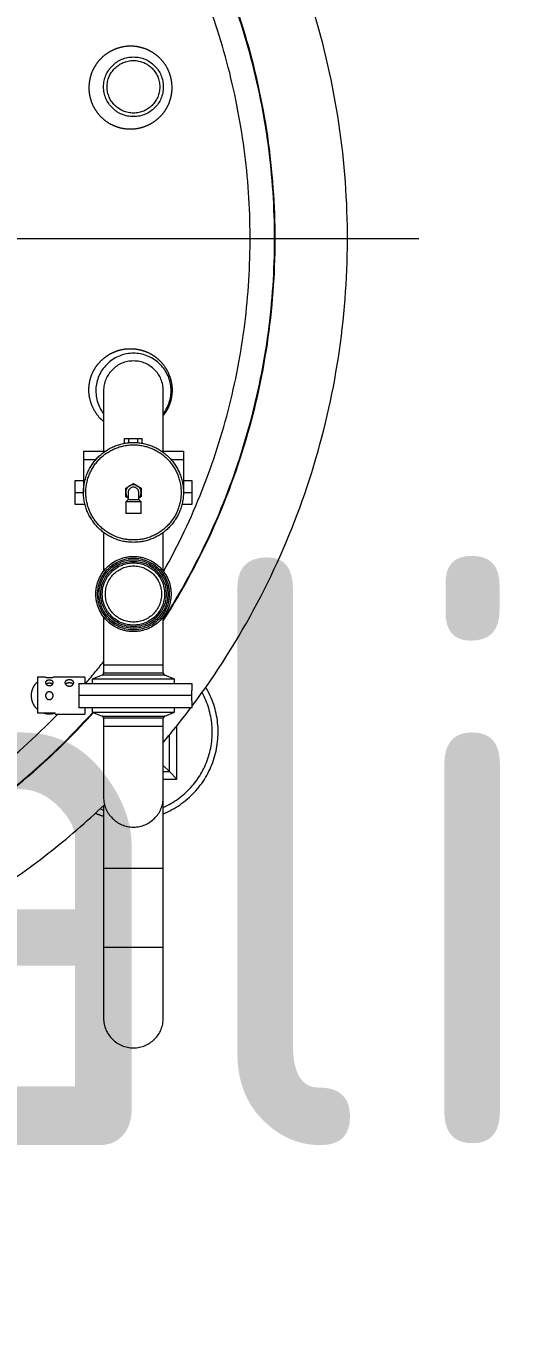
# Model space of a CAD drawing. Extents: x -681219 to -550379, y -242630 to -158199.
# Drawn here: x -644964 to -644548, y -206138 to -205033 of the extents above; entities that cross this region are included whole.
import ezdxf
from ezdxf.lldxf.tags import DXFTag

# ---------------------------------------------------------------- set-up
doc = ezdxf.new("R2010")
doc.units = 0
doc.header["$LTSCALE"] = 1000
doc.linetypes.add('DASHED2', pattern=[9.525, 6.35, -3.175])
doc.layers.get('0').update_dxf_attribs({"linetype": 'CONTINUOUS'})
doc.layers.add('future', color=4, linetype='DASHED2', lineweight=0)
doc.layers.add('text1', color=7, linetype='CONTINUOUS', lineweight=0)
doc.styles.add('ISOCP', font='isocp.shx', dxfattribs={"bigfont": 'gbcbig.shx'})
tags = doc.linetypes.add('CENTER2', pattern=[28.575, 19.05, -3.175, 3.175, -3.175]).pattern_tags.tags
tags[10:11] = [DXFTag(74, 4), DXFTag(75, 0), DXFTag(340, '0'), DXFTag(46, 0.0), DXFTag(50, 0.0), DXFTag(44, 0.0), DXFTag(45, 0.0)]
tags[8:9] = [DXFTag(74, 4), DXFTag(75, 0), DXFTag(340, '0'), DXFTag(46, 0.0), DXFTag(50, 0.0), DXFTag(44, 0.0), DXFTag(45, 0.0)]
tags[6:7] = [DXFTag(74, 4), DXFTag(75, 0), DXFTag(340, '0'), DXFTag(46, 0.0), DXFTag(50, 0.0), DXFTag(44, 0.0), DXFTag(45, 0.0)]
tags[4:5] = [DXFTag(74, 4), DXFTag(75, 0), DXFTag(340, '0'), DXFTag(46, 0.0), DXFTag(50, 0.0), DXFTag(44, 0.0), DXFTag(45, 0.0)]

# ---------------------------------------------------------------- blocks, each defined once
blk = doc.blocks.new('Oil tank 1000l-V')
at = {"color": 8, "linetype": 'CENTER2'}
blk.add_line((725.8, 0), (-1057.7, 0), dxfattribs=at)
for p, q in [((457.6, -129.4), (457.6, -180.9)), ((508.4, -180.9), (508.4, -129.4)), ((475.5, -169.9), (479.2, -169.9)), ((475.5, -174.1), (475.5, -169.9)), ((479.2, -173.6), (479.2, -169.9)), ((479.2, -169.9), (486.7, -169.9)), ((486.7, -169.9), (490.5, -169.9)), ((486.7, -173.6), (486.7, -169.9)), ((490.5, -174.1), (490.5, -169.9)), ((440.5, -180.9), (458.9, -180.9)), ((440.5, -180.9), (440.5, -187.9)), ((507.1, -180.9), (525.5, -180.9)), ((525.5, -180.9), (525.5, -187.9)), ((440.5, -187.9), (440.5, -215.9)), ((440.5, -187.9), (451, -187.9)), ((514.9, -187.9), (525.5, -187.9)), ((525.5, -187.9), (525.5, -215.9)), ((433, -205.9), (433, -215.9)), ((440.5, -205.9), (433, -205.9)), ((479.7, -210.3), (483, -208.4)), ((483, -208.4), (486.2, -210.3)), ((533, -205.9), (525.5, -205.9)), ((533, -215.9), (533, -205.9)), ((433, -215.9), (433, -225.9)), ((433, -215.9), (440.5, -215.9)), ((476.5, -212.2), (479.7, -210.3)), ((476.5, -215.9), (476.5, -212.2)), ((476.5, -219.7), (476.5, -215.9)), ((478.5, -220.8), (476.5, -219.7)), ((478.5, -215.9), (478.5, -221.9)), ((486.2, -210.3), (489.5, -212.2)), ((487.5, -221.9), (487.5, -215.9)), ((489.5, -219.7), (487.5, -220.8)), ((489.5, -212.2), (489.5, -215.9)), ((489.5, -215.9), (489.5, -219.7)), ((525.5, -215.9), (533, -215.9)), ((533, -225.9), (533, -215.9)), ((433, -225.9), (441.7, -225.9)), ((478.5, -221.9), (476.5, -223.9)), ((476.5, -223.9), (476.5, -233.9)), ((489.5, -223.9), (476.5, -223.9)), ((478.5, -221.9), (487.5, -221.9)), ((489.5, -223.9), (487.5, -221.9)), ((489.5, -233.9), (489.5, -223.9)), ((524.3, -225.9), (533, -225.9)), ((489.5, -233.9), (476.5, -233.9)), ((457.6, -250), (457.6, -282.9)), ((508.4, -282.9), (508.4, -250)), ((457.6, -321.9), (457.6, -362.9)), ((508.4, -362.9), (508.4, -321.9)), ((457.6, -362.9), (457.6, -369.6)), ((483, -362.9), (457.6, -362.9)), ((508.4, -362.9), (457.6, -362.9)), ((508.4, -362.9), (483, -362.9)), ((508.4, -369.6), (508.4, -362.9)), ((408.2, -373.2), (401.5, -373.2)), ((401.5, -373.2), (401.5, -403.4)), ((441.5, -373.2), (414.7, -373.2)), ((441.5, -373.2), (441.5, -378.7)), ((456.3, -371.4), (448, -374.9)), ((448, -374.9), (448, -378.9)), ((483, -374.9), (448, -374.9)), ((483, -371.4), (456.3, -371.4)), ((457.6, -369.6), (483, -369.6)), ((483, -369.6), (508.4, -369.6)), ((509.6, -371.4), (483, -371.4)), ((518, -374.9), (483, -374.9)), ((518, -374.9), (509.6, -371.4)), ((518, -378.9), (518, -374.9)), ((436.5, -378.7), (441.5, -378.7)), ((436.5, -378.7), (436.5, -378.9)), ((436.5, -378.9), (436.5, -388.9)), ((533, -378.9), (436.5, -378.9)), ((533, -382.7), (533, -378.9)), ((436.5, -388.9), (436.5, -398.9)), ((532.6, -388.9), (436.5, -388.9)), ((533, -398.9), (533, -395.1)), ((401.5, -403.4), (416.5, -403.4)), ((416.5, -404.6), (416.5, -403.4)), ((416.5, -404.6), (441.5, -404.6)), ((436.5, -398.9), (436.5, -399.2)), ((436.5, -398.9), (533, -398.9)), ((441.5, -399.2), (436.5, -399.2)), ((441.5, -399.2), (441.5, -404.6)), ((448, -398.9), (448, -402.9)), ((448, -402.9), (456.3, -406.4)), ((448, -402.9), (518, -402.9)), ((456.3, -406.4), (509.6, -406.4)), ((457.6, -408.2), (457.6, -414.9)), ((508.4, -408.2), (457.6, -408.2)), ((508.4, -414.9), (508.4, -408.2)), ((509.6, -406.4), (518, -402.9)), ((518, -402.9), (518, -398.9)), ((457.6, -414.9), (457.6, -475.4)), ((457.6, -414.9), (508.4, -414.9)), ((508.4, -475.4), (508.4, -414.9)), ((520, -460), (520, -414.5)), ((513.6, -453.6), (513.6, -422.4)), ((508.4, -448.4), (513.6, -453.6)), ((508.4, -453.6), (513.6, -453.6)), ((508.4, -460), (520, -460)), ((513.6, -453.6), (520, -460)), ((520, -460), (513.6, -453.6)), ((457.6, -482.6), (457.6, -535.9)), ((508.4, -535.9), (508.4, -475.4)), ((457.6, -535.9), (457.6, -602.9)), ((457.6, -535.9), (508.4, -535.9)), ((508.4, -602.9), (508.4, -535.9)), ((457.6, -602.9), (457.6, -663.4)), ((457.6, -602.9), (508.4, -602.9)), ((508.4, -663.4), (508.4, -602.9))]:
    blk.add_line(p, q)
at = {"flags": 128}
blk.add_lwpolyline([(454.7, -485.3), (456, -485.8), (457.6, -486.3)], dxfattribs=at)
for centre, radius in [((483, 129.4), 25.4), ((483, 129.4), 22.4), ((483, -215.9), 42.5), ((483, -215.9), 40.5), ((483, -302.4), 32), ((483, -302.4), 30.5), ((483, -302.4), 29.2), ((483, -302.4), 27.8), ((483, -302.4), 26.5), ((483, -302.4), 23.9)]:
    blk.add_circle(centre, radius)
for centre, radius, start, end in [((0, 0), 665, 323.2686, 173.2058), ((0, 0), 603.5, 327.3873, 171.961), ((0, 0), 603, 327.4643, 90), ((0, 0), 582.2, 330.881, 90), ((483, -129.4), 32, 322.5373, 217.4627), ((0, 0), 582.2, 190.7152, 315.9799), ((483, -129.4), 25.4, 0, 180), ((0, 0), 603, 190.5688, 318.0476), ((483, -215.9), 6.5, 0, 226.1869), ((483, -215.9), 4.5, 90, 180), ((483, -215.9), 4.5, 0, 90), ((483, -215.9), 6.5, 313.8131, 0), ((0, 0), 582.2, 319.4002, 321.8), ((411.5, -357.7), 15.9, 258.1738, 281.6713), ((455.6, -369.6), 2, 292.6199, 0), ((510.4, -369.6), 2, 180, 247.3801), ((411.5, -388.9), 15.5, 130.1778, 229.8222), ((480, -420), 75, 292.2205, 30.6654), ((480, -420), 70, 293.9027, 28.8244), ((0, 0), 603.5, 270, 318.0649), ((411.5, -388.9), 15.5, 249.3932, 270), ((411.5, -388.9), 15.5, 270, 288.8191), ((455.6, -408.2), 2, 0, 67.3801), ((0, 0), 665, 319.8586, 323.1398), ((510.4, -408.2), 2, 112.6199, 180), ((0, 0), 665, 270, 313.5737), ((483, -475.4), 25.4, 180, 0), ((480, -420), 75, 246.9627, 252.5928), ((483, -663.4), 25.4, 180, 0)]:
    blk.add_arc(centre, radius, start, end)
for points, knots in [([(467.2, 96.1), (466.2, 96.5), (463.3, 97.7), (458.9, 100.5), (454.4, 104.6), (450.7, 109.4), (447.8, 114.6), (446, 120.2), (445, 125.9), (445.1, 131.6), (446, 137.3), (447.8, 142.7), (450.6, 147.8), (454.1, 152.4), (458.4, 156.4), (463.4, 159.7), (469, 162.2), (474.9, 163.7), (481.1, 164.2), (487.3, 163.5), (492.6, 162), (497, 160), (501, 157.6), (505.1, 154.3), (509, 150), (512.1, 145), (514.3, 139.6), (515.6, 133.9), (516, 128.1), (515.4, 122.3), (513.9, 116.7), (511.5, 111.5), (508.2, 106.6), (504.1, 102.4), (499.4, 98.8), (494.1, 96.1), (488.3, 94.2), (482.2, 93.4), (476.6, 93.6), (471.5, 94.5), (468.6, 95.5), (467.2, 96.1)], [0, 0, 0, 0, 0.014754, 0.042367, 0.069974, 0.096533, 0.123088, 0.14872, 0.174353, 0.199661, 0.224972, 0.250676, 0.276384, 0.302988, 0.329595, 0.357188, 0.384782, 0.413008, 0.441232, 0.469454, 0.497672, 0.516103, 0.534534, 0.560566, 0.586594, 0.612621, 0.638646, 0.664303, 0.68996, 0.715549, 0.74114, 0.767138, 0.793141, 0.819891, 0.846645, 0.874238, 0.901834, 0.930032, 0.958229, 0.979115, 1, 1, 1, 1]), ([(457.6, -155.4), (456.7, -154.6), (454.2, -152.6), (451, -148.4), (448, -143), (446, -137.2), (445, -131.2), (445.1, -125.3), (446.1, -119.5), (448.1, -114), (450.9, -109), (454.5, -104.6), (458.7, -100.7), (463.6, -97.6), (468.9, -95.3), (474.6, -93.8), (480.6, -93.4), (485.9, -93.8), (490.4, -94.9), (494.8, -96.4), (499.6, -98.9), (504.5, -102.7), (508.6, -107.2), (511.9, -112.3), (514.3, -118), (515.7, -123.9), (516, -129.8), (515.3, -135.7), (513.7, -141.3), (511.4, -146.3), (509.3, -149.1), (508.4, -150.4)], [0, 0, 0, 0, 0.02103, 0.059199, 0.096564, 0.133921, 0.169874, 0.205822, 0.240496, 0.275171, 0.309357, 0.343548, 0.378223, 0.412904, 0.448772, 0.484646, 0.521859, 0.559075, 0.583609, 0.608143, 0.645647, 0.683146, 0.720638, 0.758123, 0.794755, 0.83138, 0.86684, 0.902297, 0.936982, 0.971667, 1, 1, 1, 1]), ([(428.5, -380.8), (428, -380.7), (427.2, -380.7), (426.1, -380.1), (425.3, -379.4), (424.7, -378.4), (424.7, -377.5), (425, -376.7), (425.7, -376.1), (426.7, -375.7), (427.9, -375.5), (429.2, -375.5), (430.4, -375.7), (431.4, -376.2), (432, -376.9), (432.3, -377.7), (432.1, -378.6), (431.6, -379.5), (430.7, -380.2), (429.6, -380.7), (428.8, -380.8), (428.5, -380.8)], [0, 0, 0, 0, 0.052639, 0.10524, 0.158795, 0.213014, 0.266218, 0.318354, 0.37094, 0.424824, 0.478914, 0.531692, 0.583711, 0.636679, 0.690836, 0.744596, 0.797031, 0.849241, 0.902615, 0.95685, 1, 1, 1, 1]), ([(411.5, -375.8), (411.8, -375.8), (412.5, -375.8), (413.5, -376.1), (414.3, -376.6), (414.7, -377.3), (414.8, -378), (414.5, -378.8), (413.8, -379.6), (412.9, -380.1), (411.9, -380.4), (410.8, -380.3), (409.8, -380), (408.9, -379.4), (408.4, -378.7), (408.2, -377.9), (408.3, -377.1), (408.8, -376.5), (409.6, -376), (410.5, -375.8), (411.2, -375.8), (411.5, -375.8)], [0, 0, 0, 0, 0.052901, 0.105775, 0.159366, 0.213449, 0.266764, 0.319273, 0.372142, 0.425994, 0.479966, 0.532948, 0.585389, 0.638565, 0.692614, 0.746327, 0.799042, 0.851629, 0.905126, 0.959222, 1, 1, 1, 1]), ([(411.5, -385.7), (411.8, -385.7), (412.5, -385.8), (413.5, -386.3), (414.3, -387.1), (414.7, -388.1), (414.8, -389.3), (414.5, -390.3), (413.8, -391.2), (412.9, -391.9), (411.9, -392.2), (410.8, -392.1), (409.8, -391.8), (408.9, -391), (408.4, -390.1), (408.2, -389), (408.3, -387.9), (408.8, -386.9), (409.6, -386.2), (410.5, -385.7), (411.2, -385.7), (411.5, -385.7)], [0, 0, 0, 0, 0.052901, 0.105775, 0.159366, 0.213449, 0.266764, 0.319273, 0.372142, 0.425994, 0.479966, 0.532948, 0.585389, 0.638565, 0.692614, 0.746327, 0.799042, 0.851629, 0.905126, 0.959222, 1, 1, 1, 1]), ([(408.7, -379), (408.7, -378.9), (408.9, -378.7), (409.5, -378.4), (410.5, -378.1), (411.2, -378.1), (411.5, -378.1)], [0, 0, 0, 0, 0.080947, 0.401923, 0.729355, 1, 1, 1, 1]), ([(411.5, -378.1), (411.8, -378.1), (412.5, -378.1), (413.5, -378.4), (414.1, -378.7), (414.2, -379), (414.3, -379)], [0, 0, 0, 0, 0.315237, 0.630212, 0.95196, 1, 1, 1, 1]), ([(425.1, -379), (425.3, -378.8), (425.7, -378.4), (426.7, -378), (427.9, -377.8), (429.1, -377.8), (430.3, -378), (431.3, -378.4), (431.6, -378.8), (431.8, -379)], [0, 0, 0, 0, 0.128232, 0.280083, 0.433318, 0.580822, 0.72455, 0.872176, 1, 1, 1, 1]), ([(533, -395.1), (533, -395.1), (533, -395.2), (532.9, -394.6), (532.8, -393.4), (532.6, -391.7), (532.6, -390.1), (532.6, -388.4), (532.6, -386.8), (532.7, -384.9), (532.9, -383.5), (533, -382.7), (533, -382.7), (533, -382.7)], [0, 0, 0, 0, 0.035847, 0.14234, 0.249126, 0.35664, 0.464191, 0.500227, 0.607026, 0.713804, 0.821109, 0.928762, 1, 1, 1, 1])]:
    blk.add_open_spline(points, degree=3, knots=knots)

msp = doc.modelspace()

# ---------------------------------------------------------------- block references
at = {"layer": 'future'}
msp.add_blockref('Oil tank 1000l-V', (-645355.5674, -205213.9565), dxfattribs=at)

# ---------------------------------------------------------------- texts
at = {"layer": 'text1', "ltscale": 20, "insert": (-641215.0591, -205485.5097), "char_height": 500, "attachment_point": 3, "style": 'ISOCP'}
msp.add_mtext_dynamic_manual_height_columns('Liquid daliy tank area', width=16722.717465, gutter_width=355537.5, heights=[0], dxfattribs=at)

doc.saveas('drawing.dxf')
